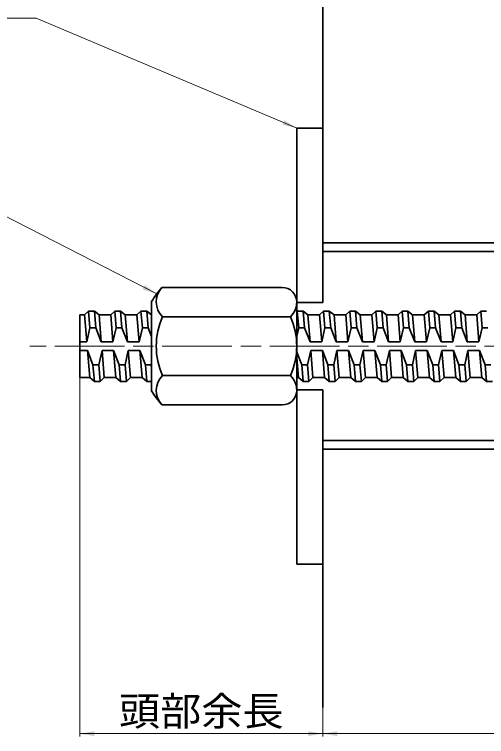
# Model space of a CAD drawing. Units: millimetres at full size, sheet at 1:2; details may follow other scales. Extents: x 2061 to 3743, y 1093 to 2281.
# Drawn here: x 2268.7 to 2431.2, y 1819.4 to 2067.8 of the extents above; entities that cross this region are included whole.
import ezdxf
from ezdxf.enums import TextEntityAlignment as Align

# ---------------------------------------------------------------- set-up
doc = ezdxf.new("R2010")
doc.units = ezdxf.units.MM
doc.header["$LTSCALE"] = 2
doc.linetypes.add('CHAIN', pattern=[18.5, 12, -1.5, 3.5, -1.5])
for name, color, linetype, lineweight in [('1 外形線', 7, 'Continuous', 35), ('4中心線', 1, 'CHAIN', 15), ('6寸法線', 4, 'Continuous', 13)]:
    doc.layers.add(name, color=color, linetype=linetype, lineweight=lineweight)
doc.styles.add('ＭＳ Ｐゴシック', font='')
doc.styles.get('ＭＳ Ｐゴシック').set_extended_font_data('MS PGothic')

# ---------------------------------------------------------------- blocks, each defined once
blk = doc.blocks.new('filled_arrow')
at = {"color": 0, "linetype": 'Continuous', "lineweight": -2}
blk.add_solid([(7.5, 1.25), (0, 0), (7.5, -1.25)], dxfattribs=at)

msp = doc.modelspace()

# ---------------------------------------------------------------- linework, layer by layer
at = {"layer": '1 外形線'}
for p, q in [((2374.877, 1978.798), (2374.881, 2083.946)), ((2365.877, 1968.683), (2365.879, 2028.687)), ((2374.879, 2028.686), (2365.879, 2028.687)), ((2374.879, 2028.686), (2365.879, 2028.687)), ((2374.879, 2028.686), (2374.877, 1968.683)), ((2574.114, 1989.292), (2374.875, 1989.298)), ((2574.114, 1986.292), (2374.875, 1986.298)), ((2360.878, 1973.883), (2319.468, 1973.883)), ((2315.878, 1953.683), (2315.878, 1969.043)), ((2374.877, 1968.683), (2365.877, 1968.684)), ((2365.878, 1953.683), (2365.878, 1968.883)), ((2294.192, 1965.772), (2292.799, 1964.423)), ((2296.193, 1965.772), (2294.192, 1965.772)), ((2294.668, 1960.022), (2294.192, 1965.772)), ((2296.668, 1960.022), (2296.193, 1965.772)), ((2296.193, 1965.772), (2297.809, 1964.422)), ((2303.215, 1965.772), (2301.822, 1964.423)), ((2305.216, 1965.772), (2303.215, 1965.772)), ((2303.691, 1960.022), (2303.215, 1965.772)), ((2305.691, 1960.022), (2305.216, 1965.772)), ((2305.216, 1965.772), (2306.832, 1964.422)), ((2312.238, 1965.772), (2310.845, 1964.422)), ((2314.239, 1965.771), (2312.238, 1965.772)), ((2312.714, 1960.022), (2312.238, 1965.772)), ((2314.714, 1960.022), (2314.239, 1965.771)), ((2314.239, 1965.771), (2315.855, 1964.422)), ((2366.068, 1965.772), (2365.878, 1965.589)), ((2368.068, 1965.773), (2366.068, 1965.772)), ((2366.543, 1960.022), (2366.068, 1965.772)), ((2368.068, 1965.773), (2369.685, 1964.423)), ((2368.543, 1960.022), (2368.068, 1965.772)), ((2375.092, 1965.772), (2373.698, 1964.422)), ((2377.092, 1965.772), (2375.092, 1965.772)), ((2375.567, 1960.022), (2375.092, 1965.772)), ((2377.092, 1965.772), (2378.708, 1964.422)), ((2377.567, 1960.021), (2377.092, 1965.771)), ((2384.116, 1965.772), (2382.722, 1964.422)), ((2386.116, 1965.771), (2384.116, 1965.772)), ((2384.591, 1960.022), (2384.116, 1965.772)), ((2386.116, 1965.771), (2387.733, 1964.422)), ((2386.591, 1960.021), (2386.116, 1965.771)), ((2393.139, 1965.771), (2391.746, 1964.422)), ((2395.139, 1965.771), (2393.139, 1965.771)), ((2393.615, 1960.021), (2393.139, 1965.771)), ((2395.139, 1965.771), (2396.756, 1964.422)), ((2395.615, 1960.021), (2395.139, 1965.771)), ((2402.163, 1965.771), (2400.77, 1964.422)), ((2404.163, 1965.771), (2402.163, 1965.771)), ((2402.638, 1960.021), (2402.163, 1965.771)), ((2404.163, 1965.771), (2405.78, 1964.42)), ((2404.639, 1960.021), (2404.163, 1965.771)), ((2411.187, 1965.771), (2409.794, 1964.421)), ((2413.187, 1965.771), (2411.187, 1965.771)), ((2411.662, 1960.021), (2411.187, 1965.771)), ((2413.187, 1965.771), (2414.804, 1964.421)), ((2413.662, 1960.021), (2413.187, 1965.771)), ((2420.211, 1965.771), (2418.817, 1964.421)), ((2422.211, 1965.77), (2420.211, 1965.771)), ((2420.686, 1960.021), (2420.211, 1965.771)), ((2422.211, 1965.77), (2423.827, 1964.421)), ((2422.686, 1960.02), (2422.211, 1965.77)), ((2429.235, 1965.77), (2427.841, 1964.421)), ((2431.235, 1965.771), (2429.235, 1965.77)), ((2429.71, 1960.021), (2429.235, 1965.77)), ((2291.133, 1964.441), (2291.134, 1942.94)), ((2292.799, 1964.423), (2291.133, 1964.423)), ((2293.563, 1955.172), (2292.799, 1964.423)), ((2301.822, 1964.423), (2297.809, 1964.423)), ((2298.573, 1955.172), (2297.809, 1964.422)), ((2302.586, 1955.172), (2301.822, 1964.423)), ((2310.845, 1964.422), (2306.832, 1964.422)), ((2307.596, 1955.172), (2306.832, 1964.422)), ((2311.609, 1955.172), (2310.845, 1964.422)), ((2315.878, 1964.422), (2315.855, 1964.422)), ((2315.878, 1964.142), (2315.855, 1964.422)), ((2363.74, 1963.798), (2319.633, 1963.798)), ((2370.449, 1955.172), (2369.685, 1964.423)), ((2373.698, 1964.422), (2369.685, 1964.423)), ((2374.462, 1955.172), (2373.698, 1964.422)), ((2382.722, 1964.422), (2378.708, 1964.422)), ((2379.473, 1955.172), (2378.708, 1964.422)), ((2383.486, 1955.172), (2382.722, 1964.422)), ((2391.746, 1964.422), (2387.733, 1964.422)), ((2388.497, 1955.172), (2387.733, 1964.422)), ((2392.51, 1955.172), (2391.746, 1964.421)), ((2397.52, 1955.171), (2396.756, 1964.422)), ((2400.77, 1964.422), (2396.756, 1964.422)), ((2401.534, 1955.171), (2400.77, 1964.422)), ((2409.794, 1964.421), (2405.78, 1964.421)), ((2406.544, 1955.171), (2405.78, 1964.42)), ((2410.558, 1955.171), (2409.794, 1964.421)), ((2418.817, 1964.421), (2414.804, 1964.421)), ((2415.568, 1955.171), (2414.804, 1964.421)), ((2419.582, 1955.171), (2418.817, 1964.421)), ((2427.841, 1964.421), (2423.827, 1964.421)), ((2424.592, 1955.171), (2423.827, 1964.421)), ((2428.605, 1955.171), (2427.841, 1964.421)), ((2294.668, 1960.022), (2293.563, 1955.172)), ((2294.668, 1960.022), (2296.668, 1960.022)), ((2296.668, 1960.022), (2298.573, 1955.172)), ((2303.691, 1960.022), (2302.586, 1955.172)), ((2303.691, 1960.022), (2305.691, 1960.022)), ((2305.691, 1960.022), (2307.596, 1955.172)), ((2312.714, 1960.022), (2311.609, 1955.172)), ((2312.714, 1960.022), (2314.714, 1960.022)), ((2314.714, 1960.022), (2315.878, 1957.057)), ((2366.543, 1960.022), (2365.878, 1957.103)), ((2366.543, 1960.022), (2368.543, 1960.022)), ((2368.543, 1960.022), (2370.449, 1955.172)), ((2375.567, 1960.022), (2374.462, 1955.172)), ((2375.567, 1960.022), (2377.567, 1960.022)), ((2377.567, 1960.021), (2379.473, 1955.172)), ((2384.591, 1960.022), (2383.486, 1955.172)), ((2384.591, 1960.022), (2386.591, 1960.021)), ((2386.591, 1960.021), (2388.497, 1955.172)), ((2393.615, 1960.021), (2392.51, 1955.172)), ((2393.615, 1960.021), (2395.615, 1960.021)), ((2395.615, 1960.021), (2397.52, 1955.171)), ((2402.638, 1960.021), (2401.534, 1955.171)), ((2402.638, 1960.021), (2404.639, 1960.021)), ((2404.639, 1960.021), (2406.544, 1955.171)), ((2411.662, 1960.021), (2410.558, 1955.171)), ((2411.662, 1960.021), (2413.662, 1960.021)), ((2413.662, 1960.021), (2415.568, 1955.171)), ((2420.686, 1960.021), (2419.582, 1955.171)), ((2420.686, 1960.021), (2422.686, 1960.02)), ((2422.686, 1960.02), (2424.592, 1955.171)), ((2429.71, 1960.021), (2428.605, 1955.171)), ((2429.71, 1960.021), (2431.71, 1960.02)), ((2293.563, 1955.172), (2291.134, 1955.172)), ((2302.586, 1955.172), (2298.573, 1955.172)), ((2311.609, 1955.172), (2307.596, 1955.172)), ((2374.462, 1955.172), (2370.449, 1955.172)), ((2383.486, 1955.172), (2379.473, 1955.172)), ((2392.51, 1955.172), (2388.497, 1955.172)), ((2401.534, 1955.171), (2397.52, 1955.171)), ((2410.558, 1955.171), (2406.544, 1955.171)), ((2419.582, 1955.171), (2415.568, 1955.171)), ((2428.605, 1955.171), (2424.592, 1955.171)), ((2315.878, 1953.683), (2315.878, 1938.324)), ((2365.878, 1953.683), (2365.878, 1938.483)), ((2293.811, 1952.173), (2291.134, 1952.173)), ((2295.717, 1947.322), (2293.811, 1952.173)), ((2294.575, 1942.923), (2293.811, 1952.173)), ((2297.717, 1947.323), (2298.821, 1952.173)), ((2302.834, 1952.173), (2298.821, 1952.173)), ((2299.585, 1942.922), (2298.821, 1952.173)), ((2304.74, 1947.322), (2302.834, 1952.173)), ((2303.598, 1942.922), (2302.834, 1952.173)), ((2306.74, 1947.322), (2307.844, 1952.173)), ((2311.857, 1952.173), (2307.844, 1952.173)), ((2308.608, 1942.922), (2307.844, 1952.172)), ((2313.763, 1947.322), (2311.857, 1952.173)), ((2312.621, 1942.922), (2311.857, 1952.173)), ((2367.592, 1947.322), (2365.878, 1951.683)), ((2369.592, 1947.322), (2370.696, 1952.171)), ((2374.71, 1952.172), (2370.696, 1952.171)), ((2371.46, 1942.922), (2370.696, 1952.171)), ((2375.475, 1942.922), (2374.71, 1952.172)), ((2376.616, 1947.322), (2374.71, 1952.172)), ((2378.616, 1947.322), (2379.721, 1952.171)), ((2383.734, 1952.172), (2379.721, 1952.171)), ((2380.485, 1942.922), (2379.721, 1952.171)), ((2384.498, 1942.922), (2383.734, 1952.172)), ((2385.64, 1947.322), (2383.734, 1952.172)), ((2387.64, 1947.322), (2388.744, 1952.172)), ((2389.509, 1942.921), (2388.744, 1952.172)), ((2392.758, 1952.172), (2388.744, 1952.172)), ((2393.522, 1942.922), (2392.758, 1952.172)), ((2394.664, 1947.321), (2392.758, 1952.171)), ((2396.664, 1947.322), (2397.768, 1952.172)), ((2398.533, 1942.922), (2397.768, 1952.172)), ((2401.782, 1952.171), (2397.768, 1952.172)), ((2402.546, 1942.922), (2401.782, 1952.171)), ((2403.688, 1947.321), (2401.782, 1952.171)), ((2405.688, 1947.322), (2406.792, 1952.171)), ((2410.806, 1952.171), (2406.792, 1952.172)), ((2407.556, 1942.921), (2406.792, 1952.171)), ((2411.57, 1942.921), (2410.806, 1952.171)), ((2412.712, 1947.321), (2410.806, 1952.171)), ((2414.712, 1947.321), (2415.816, 1952.171)), ((2416.58, 1942.921), (2415.816, 1952.171)), ((2419.83, 1952.17), (2415.816, 1952.171)), ((2420.594, 1942.921), (2419.83, 1952.17)), ((2421.735, 1947.321), (2419.83, 1952.17)), ((2423.735, 1947.321), (2424.84, 1952.17)), ((2425.604, 1942.921), (2424.84, 1952.171)), ((2428.853, 1952.171), (2424.84, 1952.17)), ((2429.618, 1942.92), (2428.853, 1952.171)), ((2430.759, 1947.32), (2428.853, 1952.171)), ((2315.763, 1947.322), (2315.879, 1947.832)), ((2366.45, 1942.922), (2365.878, 1949.846)), ((2295.717, 1947.322), (2297.717, 1947.323)), ((2296.192, 1941.572), (2295.717, 1947.322)), ((2298.192, 1941.572), (2297.717, 1947.323)), ((2304.74, 1947.322), (2306.74, 1947.322)), ((2305.215, 1941.572), (2304.74, 1947.322)), ((2307.215, 1941.571), (2306.74, 1947.322)), ((2313.763, 1947.322), (2315.763, 1947.322)), ((2314.238, 1941.572), (2313.763, 1947.322)), ((2315.879, 1945.918), (2315.763, 1947.322)), ((2367.592, 1947.322), (2369.592, 1947.322)), ((2368.067, 1941.572), (2367.592, 1947.322)), ((2370.067, 1941.571), (2369.592, 1947.322)), ((2377.091, 1941.572), (2376.616, 1947.322)), ((2376.616, 1947.322), (2378.616, 1947.322)), ((2379.091, 1941.571), (2378.616, 1947.322)), ((2386.115, 1941.571), (2385.64, 1947.322)), ((2385.64, 1947.322), (2387.64, 1947.322)), ((2388.115, 1941.571), (2387.64, 1947.322)), ((2394.664, 1947.321), (2396.664, 1947.322)), ((2395.139, 1941.571), (2394.664, 1947.321)), ((2397.139, 1941.571), (2396.664, 1947.322)), ((2403.688, 1947.321), (2405.688, 1947.322)), ((2404.163, 1941.571), (2403.688, 1947.321)), ((2406.163, 1941.571), (2405.688, 1947.322)), ((2413.187, 1941.571), (2412.712, 1947.321)), ((2412.712, 1947.321), (2414.712, 1947.321)), ((2415.186, 1941.571), (2414.712, 1947.321)), ((2422.21, 1941.571), (2421.735, 1947.321)), ((2421.735, 1947.321), (2423.735, 1947.321)), ((2424.21, 1941.57), (2423.735, 1947.321)), ((2430.759, 1947.32), (2432.759, 1947.321)), ((2431.234, 1941.571), (2430.759, 1947.32)), ((2294.575, 1942.923), (2291.134, 1942.922)), ((2296.192, 1941.572), (2294.575, 1942.923)), ((2298.192, 1941.572), (2299.585, 1942.922)), ((2303.598, 1942.922), (2299.585, 1942.922)), ((2305.215, 1941.572), (2303.598, 1942.922)), ((2307.215, 1941.571), (2308.608, 1942.922)), ((2312.621, 1942.922), (2308.608, 1942.922)), ((2314.238, 1941.572), (2312.621, 1942.922)), ((2363.74, 1943.568), (2319.633, 1943.568)), ((2366.45, 1942.922), (2365.878, 1942.922)), ((2368.067, 1941.572), (2366.45, 1942.922)), ((2370.067, 1941.571), (2371.46, 1942.922)), ((2375.474, 1942.922), (2371.46, 1942.922)), ((2377.091, 1941.572), (2375.475, 1942.922)), ((2379.091, 1941.571), (2380.485, 1942.922)), ((2384.498, 1942.922), (2380.485, 1942.922)), ((2386.115, 1941.571), (2384.498, 1942.922)), ((2388.115, 1941.571), (2389.509, 1942.921)), ((2393.522, 1942.922), (2389.509, 1942.921)), ((2395.139, 1941.571), (2393.522, 1942.922)), ((2397.139, 1941.571), (2398.533, 1942.922)), ((2402.546, 1942.922), (2398.533, 1942.922)), ((2404.163, 1941.571), (2402.546, 1942.922)), ((2406.163, 1941.571), (2407.556, 1942.921)), ((2411.57, 1942.921), (2407.556, 1942.921)), ((2413.187, 1941.571), (2411.57, 1942.921)), ((2415.186, 1941.571), (2416.58, 1942.921)), ((2420.594, 1942.921), (2416.58, 1942.921)), ((2422.21, 1941.571), (2420.594, 1942.921)), ((2424.21, 1941.57), (2425.604, 1942.921)), ((2429.618, 1942.92), (2425.604, 1942.921)), ((2431.234, 1941.571), (2429.618, 1942.92)), ((2298.192, 1941.572), (2296.192, 1941.572)), ((2307.215, 1941.571), (2305.215, 1941.572)), ((2315.879, 1941.571), (2314.238, 1941.572)), ((2370.067, 1941.571), (2368.067, 1941.572)), ((2379.091, 1941.571), (2377.091, 1941.572)), ((2388.115, 1941.571), (2386.115, 1941.571)), ((2397.139, 1941.571), (2395.139, 1941.571)), ((2406.163, 1941.571), (2404.163, 1941.571)), ((2415.186, 1941.571), (2413.187, 1941.571)), ((2424.21, 1941.57), (2422.21, 1941.571)), ((2433.234, 1941.57), (2431.234, 1941.571)), ((2365.876, 1938.683), (2365.875, 1878.687)), ((2374.876, 1938.683), (2365.876, 1938.684)), ((2374.875, 1878.686), (2374.876, 1938.683)), ((2360.878, 1933.483), (2319.468, 1933.483)), ((2374.874, 1829.372), (2374.876, 1928.798)), ((2574.112, 1921.292), (2374.873, 1921.298)), ((2574.112, 1918.292), (2374.873, 1918.298)), ((2374.875, 1878.686), (2365.875, 1878.687))]:
    msp.add_line(p, q, dxfattribs=at)
for centre, radius, start, end in [((2341.648, 1953.683), 30, 137.67514, 149.20449), ((2324.711, 1968.926), 7.216, 136.60274, 225.27705), ((2360.878, 1968.883), 5, 0, 90), ((2358.862, 1968.841), 7.016, 314.05313, 0.1882), ((2342.496, 1953.683), 25, 156.13394, 180), ((2340.878, 1953.683), 25, 0, 23.86606), ((2342.496, 1953.683), 25, 180, 203.86606), ((2340.878, 1953.683), 25, 336.13394, 0), ((2324.711, 1938.441), 7.216, 134.72295, 223.39726), ((2358.862, 1938.526), 7.016, 359.8118, 45.94687), ((2341.648, 1953.683), 30, 210.79551, 222.32486), ((2360.878, 1938.483), 5, 270, 0)]:
    msp.add_arc(centre, radius, start, end, dxfattribs=at)
at = {"layer": '4中心線'}
msp.add_line((3638.571, 1953.678), (2273.989, 1953.678), dxfattribs=at)
at = {"layer": '6寸法線'}
for p, q in [((2291.134, 1942.878), (2291.134, 1819.398)), ((2374.869, 1832.156), (2374.869, 1819.398)), ((2374.869, 1829.7), (2374.869, 1819.398)), ((2291.134, 1820.398), (2374.869, 1820.398)), ((2374.869, 1820.398), (2574.107, 1820.398))]:
    msp.add_line(p, q, dxfattribs=at)
for points in [[(2365.879, 2028.687), (2361.272, 2030.63), (2276.19, 2066.522), (2173.987, 2066.522)], [(2317.648, 1971.683), (2313.2, 1973.966), (2264.683, 1998.863), (2159.648, 1998.863)]]:
    msp.add_lwpolyline(points, dxfattribs=at)

# ---------------------------------------------------------------- block references
at = {"layer": '6寸法線', "xscale": 0.667, "yscale": 0.667}
for p, rotation in [((2365.879, 2028.687), 157.1), ((2317.648, 1971.683), 152.8), ((2374.869, 1820.398), 180)]:
    msp.add_blockref('filled_arrow', p, dxfattribs=dict(at, rotation=rotation))
for p in [(2291.134, 1820.398), (2374.869, 1820.398)]:
    msp.add_blockref('filled_arrow', p, dxfattribs=at)

# ---------------------------------------------------------------- texts
at = {"layer": '6寸法線', "style": 'ＭＳ Ｐゴシック', "width": 1.05}
msp.add_text('頭部余長', height=9.897, dxfattribs=at).set_placement((2333.001, 1828.131), align=Align.MIDDLE_CENTER)

doc.saveas('drawing.dxf')
